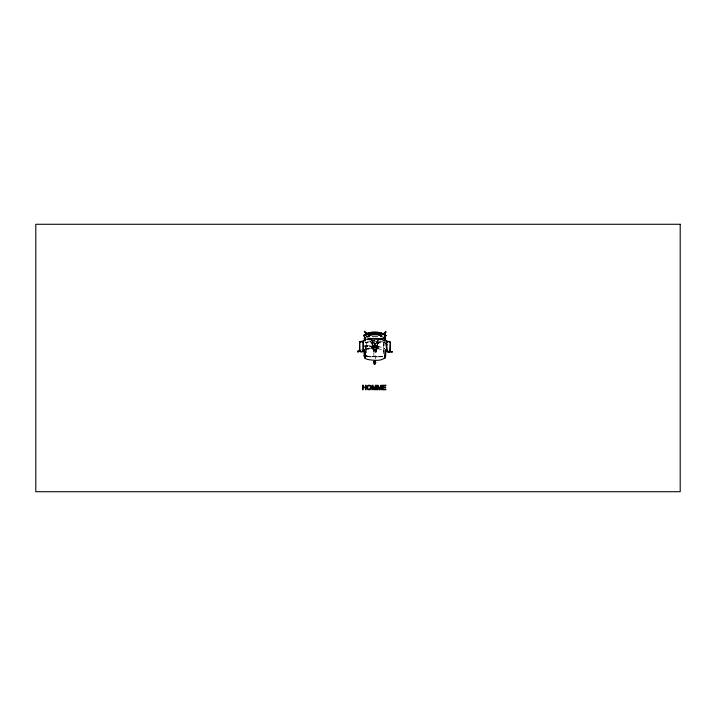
<?xml version="1.0" encoding="UTF-8"?>
<svg xmlns="http://www.w3.org/2000/svg" width="716" height="716" viewBox="0 0 716 716"><rect width="100%" height="100%" fill="white"/><g stroke="black" fill="none" stroke-linecap="round" stroke-linejoin="round"><path stroke-width="0.54" stroke-dasharray="3.58 2.69" d="M373.859 346.463C374.826 344.691 375.22 344.548 373.841 346.311C373.859 347.493 375.685 347.77 376.052 346.651C375.211 342.159 372.284 349.301 376.052 346.651M380.035 341.031L377.395 344.808L377.744 346.043M373.985 345.676C374.871 350.151 377.35 343.653 374.11 345.372M371.067 340.718L371.559 347.153L372.92 349.417L376.893 349.417L377.234 339.742M374.02 346.213L375.166 345.282L374.065 346.275L375.112 347.188L375.802 345.721L375.05 347.197L374.02 346.275L374.942 347.197L376.034 346.079M365.446 348.925L365.769 342.006M375.524 359.029L376.276 348.334L384.17 350.249M375.408 345.166L374.334 345.398L373.949 346.419M375.524 351.484L375.596 350.106M375.56 350.768L375.658 348.996A1.307 1.271 -49 0 1 377.359 347.788L377.341 347.86M375.632 349.506L376.007 348.943A0.904 0.895 -26.4 0 1 376.07 348.638L376.983 348.065M375.819 346.625C376.428 345.425 374.924 347.869 375.837 346.678M376.893 349.417L378.263 347.153L378.746 340.718M373.501 345.989L373.877 347.251L375.739 347.537L376.473 346.455L375.891 345.022L374.486 344.808L373.501 345.989L374.701 344.754L375.891 345.022M373.904 347.117L375.399 347.564L376.374 346.356M373.931 346.186L374.602 345.246M376.043 346.275L374.898 347.287M372.213 343.456L372.821 344.387L372.454 345.792L372.624 344.727L370.118 340.905M384.698 340.512L384.313 342.848L365.509 342.848L365.115 340.512M376.007 348.943L376.885 348.065A0.904 0.895 -43.7 0 1 377.189 348.11L376.115 348.549M365.965 348.594L373.448 348.594M378.853 346.848L377.824 346.446A1.307 1.235 73 0 1 377.108 345.685A1.235 1.155 73.6 0 1 377.01 345.372A1.334 1.28 69.9 0 1 376.983 345.049L377.842 343.546M374.173 352.451L373.824 350.312L373.448 351.207L374.173 352.451L375.64 352.451L376.365 351.207L375.444 349.39L374.37 349.39L373.448 351.207M376.33 346.58L375.506 347.529M376.061 346.625L376.106 345.989M369.895 346.195L371.148 346.096M377.824 346.446L379.48 347.081M372.571 344.62L372.821 344.387A1.307 1.28 -89.8 0 1 372.141 346.365L369.787 347.179L372.096 346.007A0.904 0.895 -79.7 0 0 372.374 345.864L372.66 344.826M374.853 345.273L374.155 346.723M375.775 345.676C376.401 347.126 374.942 343.358 374.128 346.571M373.824 350.777L374.37 349.39M375.64 352.451L375.99 350.312L375.444 349.39M378.218 343L378.639 342.409L377.207 344.459A1.343 1.316 59.7 0 0 377.064 344.736A1.253 1.217 63.7 0 0 376.992 345.049M377.681 341.031L375.461 343.68L377.636 341.657L376.768 342.74M376.392 343.206L375.819 343.823M366.628 346.419C363.889 349.166 368.471 344.047 370.1 346.419L370.1 345.783L364.211 345.783M374.298 345.21L374.933 344.987M366.825 336.69L367.764 335.902M367.854 336.09L366.843 336.914L366.18 335.276M372.329 345.891L365.196 348.37M373.313 342.687L373.985 343.564L376.07 343.599A1.289 1.262 15.3 0 1 375.873 343.787A1.289 1.253 10.1 0 1 375.649 343.931A1.334 1.28 3.8 0 1 375.39 344.029L375.112 344.074A1.36 1.325 -14 0 1 373.976 343.573L372.92 342.159M366.717 337.057L367.791 336.323M366.744 337.254L367.881 336.493M375.766 343.859L375.39 344.029A1.307 1.235 1 0 1 375.112 344.065L375.103 344.011M374.37 349.856L375.64 349.963M377.305 345.595C377.654 345.891 377.171 344.074 377.278 345.613M375.372 347.215L375.103 347.144M374.468 345.094L374.45 345.202A1.146 1.146 0 0 0 374.405 347.215L374.549 347.394M375.13 347.475L375.452 347.367M375.238 343.761C374.119 343.537 375.13 343.734 374.817 343.761M360.533 349.972L361.544 349.623M367.084 356.81L382.747 356.81L367.084 356.81L365.769 355.422M373.654 346.642L373.492 346.052M376.321 345.819L375.873 345.345A1.253 1.253 0 0 0 373.841 345.712A1.253 1.253 0 0 0 374.907 347.484A1.253 1.253 0 0 0 376.186 345.864L376.195 346.025M365.679 349.963L372.776 348.021L373.654 348.307L374.038 358.967M370.154 348.37L371.497 348.012M370.852 348.182L372.562 347.725A1.307 1.244 37.4 0 1 373.68 347.976L373.716 347.985M372.06 347.86L372.723 348.039A0.904 0.895 45.6 0 1 373.036 348.003L373.859 348.701M372.821 348.012L374.226 348.978L374.262 350.742L374.253 350.079M364.918 349.256L366.601 349.059L366.601 348.155L364.865 347.958M375.184 347.618L374.065 347.278M374.88 345.318L375.461 345.389M375.068 345.085L374.62 345.031M371.192 340.288L377.556 340.288M371.335 340.512L378.478 340.512M371.559 340.619L377.153 340.619M371.094 340.852L377.645 340.852M364.981 342.525L384.841 342.525M364.211 345.944L370.1 345.944M364.211 346.258L371.076 346.195M372.58 339.742L372.803 347L377.01 347M366.601 348.155L366.601 349.059M365.948 348.495L373.546 348.495M374.37 351.243L375.444 351.243M375.068 344.978L376.043 345.792M374.235 349.48L373.904 348.934A0.904 0.895 30.7 0 0 373.824 348.603L373.036 348.003M374.933 347.153L374.164 346.66M374.692 347.341L375.318 347.323L374.566 347.296M378.129 348.03L377.601 347.869L379.059 348.307M375.873 345.345L376.768 345.685L376.339 345.515M377.878 346.096L384.85 348.737M375.452 345.434L375.864 345.962M366.306 355.199L367.809 356.577M382.201 335.902L383.015 336.69M375.444 349.856L376.365 351.207M374.307 343.42L371.622 339.849M366.664 335.652L367.926 337.567M371.855 342.901L372.544 343.957M372.624 344.727L372.571 344.638A0.904 0.895 -62.4 0 1 372.696 344.924L372.141 346.356M373.922 346.669L374.486 347.26A1.146 1.146 0 0 0 376.133 346.24A1.146 1.146 0 0 0 374.423 345.228M373.77 346.553L373.743 346.043M372.803 347L372.92 349.417M384.062 342.006L384.385 348.925M383.302 353.964L383.543 341.487A198.332 26.877 0 0 0 366.27 341.487L366.458 356.12A106.433 74.777 0 0 0 383.355 356.12M383.525 342.23L383.525 353.086M375.99 350.312L375.99 350.777M373.698 347.94A1.307 1.28 20.7 0 1 374.244 348.978M371.559 347.153A8.324 8.261 0 0 1 378.263 347.153M374.379 346.096C374.728 348.2 376.616 345.103 374.593 345.756C374.253 348.45 376.741 344.629 374.379 346.096M374.235 347.537A1.504 1.504 0 0 0 376.491 346.231A1.504 1.504 0 0 0 374.235 344.924A1.504 1.504 0 0 0 374.235 347.537"/><path stroke-width="1.07" d="M392.243 351.798L392.037 352.406L388.904 351.404L389.719 351.842L390.193 351.126L389.567 351.869L388.877 351.198M375.408 361.643L374.889 360.962M371.747 334.506L371.479 332.394L378.334 332.394L378.084 334.542M363.361 350.5L363.2 341.899A3.276 3.276 0 0 0 359.584 341.899L359.709 351.404L362.368 351.708L363.307 350.491M389.934 351.717C390.757 349.068 389.244 353.919 386.747 351.404L386.363 342.794L387.401 341.559L389.45 341.559L390.489 342.794L389.96 351.699M390.399 350.5L390.489 342.794M374.235 361.186C373.483 363.889 377.565 359.709 375.041 364.363L374.379 364.355C371.577 360.452 377.144 363.54 374.808 360.971M374.379 364.355C374.504 362.931 375.372 360.148 375.381 361.67M379.596 334.936L380.921 336.001C380.697 338.256 381.404 333.987 379.024 334.873A10.069 7.912 2.9 0 0 376.777 334.515L376.052 334.462A16.029 15.698 0 0 0 373.77 334.462L373.036 334.515A10.069 7.912 -2.9 0 0 370.798 334.873L368.642 336.234L368.883 335.634M386.005 349.65C385.611 360.076 383.991 361.67 385.083 349.65M366.145 333.647L366.673 333.253L366.69 334.014M383.973 333.969C384.984 333.987 384.698 333.826 383.991 334.032M384.877 334.014L384.08 333.289L384.85 333.844M359.665 350.58C359.155 352.532 364.202 350.196 357.767 351.86L357.561 351.252C360.3 348.925 359.638 351.726 360.524 351.35M384.814 355.727L384.635 357.723C381.574 361.544 372.132 360.345 367.084 359.325C362.654 358.474 366.225 352.612 364.757 349.65C365.786 361.822 364.22 359.754 363.817 349.65M366.619 334.103C365.563 330.568 364.122 338.104 370.297 332.788M365.303 337.827L364.184 338.82C366.825 343.215 361.813 327.955 365.151 339.447C365.088 340.798 363.576 338.346 365.017 339.948C366.35 337.576 361.831 334.999 366.225 334.283M365.115 339.554L365.25 338.704M380.706 335.106L380.769 335.706L379.364 334.614A7.151 5.388 2.1 0 0 377.189 334.103L376.043 333.978A9.174 7.939 0 0 0 373.77 333.978L372.624 334.103A7.151 5.388 -2.1 0 0 370.449 334.614L368.982 335.392L371.586 333.772L378.227 333.754L380.751 335.222M359.781 341.988L359.638 350.482L360.416 351.565L362.931 351.314L363.227 342.785L362.412 341.693L359.584 341.899L362.412 341.559L363.397 342.794M386.819 341.988L386.891 351.314L389.406 351.565L390.175 350.482L390.265 342.785L389.45 341.693L387.41 341.693C384.501 342.919 387.249 348.853 386.747 351.404A3.508 3.49 0 0 0 390.157 351.44M366.762 333.495C365.921 331.866 367.236 335.106 366.673 333.253C365.831 332.922 363.254 336.86 365.124 337.558M366.055 333.012L365.652 333.907M365.545 333.414L364.301 331.58L364.82 331.213L366.109 333.012L365.518 333.799M384.528 337.827L385.647 338.82L384.94 339.93L384.707 337.558L385.888 335.5L383.83 334.014L379.587 332.671L370.244 332.671L366.001 334.014L363.916 335.527L366.127 333.925L370.288 332.645L366.127 333.925L363.889 335.473C369.993 330.711 380.008 331.248 385.942 335.428M385.647 338.82C384.411 341.711 384.725 336.028 385.888 335.5M383.937 333.352C382.514 333.996 385.969 333.387 386.13 331.929L385.611 331.544L383.561 334.005M374.146 361.831C374.092 361.455 374.128 362.001 375.032 362.18M380.688 335.625L379.015 334.649A10.4 6.999 3.1 0 0 376.777 334.274L376.052 334.211A11.232 10.212 0 0 0 373.77 334.211L373.036 334.274A10.4 6.999 -3.1 0 0 370.807 334.649L369.026 335.697L370.807 334.533A10.14 10.14 0 0 1 371.55 334.363M384.716 339.554C383.74 337.818 387.526 333.28 384.68 337.594M368.973 336.645L368.892 336.001L368.865 336.869M374.208 361.222L375.175 361.696L374.11 361.643M384.062 333.307L383.588 334.023M362.708 342.445L363.746 340.879L365.115 340.512M384.116 333.495C384.752 334.157 383.776 332.877 383.588 334.13M380.84 339.894L381.977 338.274M389.388 351.816L389.871 351.108L389.45 351.449M378.54 339.957L379.677 338.543M359.665 351.44L359.709 351.404A3.508 3.49 0 0 0 363.119 351.44M364.184 335.759C370.181 331.705 379.659 331.705 385.655 335.759M365.894 333.674L366.664 333.28M362.448 341.067L364.73 340.288M369.161 335.133L371.479 333.862L371.595 332.824L378.218 332.824L378.236 333.772L379.167 334.453A3.544 3.446 0 0 0 377.09 333.808M367.782 334.112L370.27 332.904M390.041 341.988L390.238 341.899A3.276 3.276 0 0 0 386.613 341.899L386.667 341.917M366.127 333.88L370.297 332.448M374.907 362.224L374.79 362.251M357.758 351.887L360.041 351.189M385.915 335.482L383.704 333.88M366.959 339.053L371.711 338.489M366.843 339.563L372.096 339.098L382.971 339.563M372.302 336.207L377.52 336.207M371.488 332.555L378.325 332.555M371.711 338.444L377.645 338.444M382.926 340.288L387.374 341.067M384.805 339.948C386.21 338.435 384.805 340.673 384.662 339.491M377.645 338.489L382.872 339.053M365.008 339.948L364.184 338.82M384.322 333.298L384.823 333.71M378.952 332.645L383.704 333.925M379.328 334.623L379.006 334.533A10.14 10.14 0 0 0 378.272 334.363M384.698 340.512L386.067 340.879L387.088 342.445M378.952 332.779L383.722 334.238L385.826 335.67M389.862 350.956L392.234 351.771M380.849 336.645L380.858 336.207M379.561 332.904L382.049 334.112M383.704 334.247L385.799 335.67M389.853 350.652L390.157 351.055M379.963 334.999L380.563 335.428L379.319 334.918A6.713 4.94 2.6 0 0 377.153 334.408L376.043 334.291A9.639 8.538 0 0 0 373.77 334.291L372.66 334.408A6.713 4.94 -2.6 0 0 370.494 334.918L369.107 335.106M380.921 336.001L380.939 335.634M383.865 337.46L385.432 338.892M385.736 342.883L387.043 344.817M370.369 338.176L371.112 339.16M368.418 338.319L369.42 339.84M383.4 338.668L383.087 337.254M378.272 334.605A11.161 11.161 0 0 1 379.015 334.775M370.807 334.775A11.161 11.161 0 0 1 371.55 334.605M370.646 334.453A3.544 3.446 0 0 1 372.732 333.808M371.237 387.517L370.807 389.003A1.853 1.853 0 0 1 370.172 389.567A2.229 2.229 0 0 1 369.366 389.826L367.943 389.54L366.995 388.153A3.07 3.07 0 0 1 367.075 386.568A2.041 2.041 0 0 1 367.854 385.539A1.978 1.978 0 0 1 368.633 385.217L369.68 385.253A2.067 2.067 0 0 1 370.449 385.647A1.933 1.933 0 0 1 370.825 386.058L371.237 387.517M367.568 387.105L367.648 388.314A1.522 1.522 0 0 0 368.212 389.065L370.19 388.86L370.44 386.559A1.432 1.432 0 0 0 369.51 385.754L368.239 385.942L367.568 387.105M385.11 357.32L384.957 358.009L385.638 355.521L385.11 357.32M374.405 388.394L374.164 389.119L372.884 385.262L371.989 385.262L371.989 389.764L372.562 389.764L372.562 385.933L373.868 389.764L374.405 389.764L375.712 385.996L375.712 389.764L376.285 389.764L376.285 385.262L375.488 385.262L374.405 388.394M379.65 388.394L379.408 389.119L378.129 385.262L377.234 385.262L377.234 389.764L377.806 389.764L377.806 385.933L379.113 389.764L379.65 389.764L380.957 385.996L380.957 389.764L381.53 389.764L381.53 385.262L380.733 385.262L379.65 388.394M680.2 224.278L35.8 224.278L35.8 491.722L680.2 491.722L680.2 224.278M363.173 385.262L362.582 385.262L362.582 389.764L363.173 389.764L363.173 387.642L365.518 387.642L365.518 389.764L366.118 389.764L366.118 385.262L365.518 385.262L365.518 387.114L363.173 387.114L363.173 385.262M385.763 385.262L382.505 385.262L382.505 389.764L385.87 389.764L385.87 389.236L383.105 389.236L383.105 387.705L385.593 387.705L385.593 387.177L383.105 387.177L383.105 385.79L385.763 385.79L385.763 385.262M364.713 357.32L364.175 355.521L364.856 358.009L364.713 357.32"/></g></svg>
